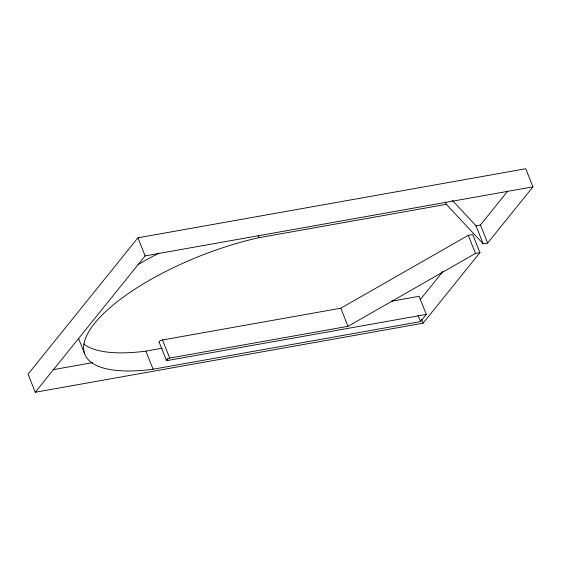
<?xml version="1.0" encoding="UTF-8"?>
<svg xmlns="http://www.w3.org/2000/svg" width="561" height="561" viewBox="0 0 561 561"><rect width="100%" height="100%" fill="white"/><g stroke="black" fill="none" stroke-linecap="round" stroke-linejoin="round"><path stroke-width="0.84" d="M445.385 201.967L446.325 204.323L483.189 243.853L487.649 243.06L532.95 186.848L525.748 168.749L137.929 237.808L28.05 374.152L35.252 392.251L423.071 323.192L479.935 252.632L472.734 234.526L468.274 235.325L340.808 308.213L162.501 339.966A2.588 0.884 -21.7 0 0 159.633 341.235A2.588 0.884 -21.7 0 0 159.59 342.392M35.252 392.251L145.131 255.907L532.95 186.848M420.238 299.665L443.204 271.166M452.201 200.249L475.987 225.753L480.447 224.961L507.733 191.098M446.325 204.323L259.105 237.661A143.09 48.702 -21.7 0 0 94.648 323.283A143.09 48.702 -21.7 0 0 153.083 369.222L420.54 321.593L426.325 314.419L419.123 296.32L391.543 301.229M426.325 314.419L167.781 360.457A2.588 0.884 -21.7 0 1 166.512 359.657A2.588 0.884 -21.7 0 1 169.71 358.065L348.016 326.313L475.483 253.425L479.935 252.632M83.652 343.928A143.09 48.702 -21.7 0 0 145.874 351.116L162.269 348.199M53.043 369.699L92.684 362.637M480.447 224.961L487.649 243.06M475.987 225.753L483.189 243.853M468.274 235.325L475.483 253.425M421.507 319.258L423.071 323.192M418.036 315.296L420.54 321.593M340.808 308.213L348.016 326.313M258.165 235.304L259.105 237.661M137.929 237.808L145.131 255.907M162.501 339.966L169.71 358.065M167.15 358.886L167.781 360.457M159.128 342.098L166.329 360.204M145.874 351.116L153.083 369.222M78.694 338.788L84.641 353.739M137.922 264.701A143.09 48.702 -21.7 0 1 158.924 253.165"/></g></svg>
